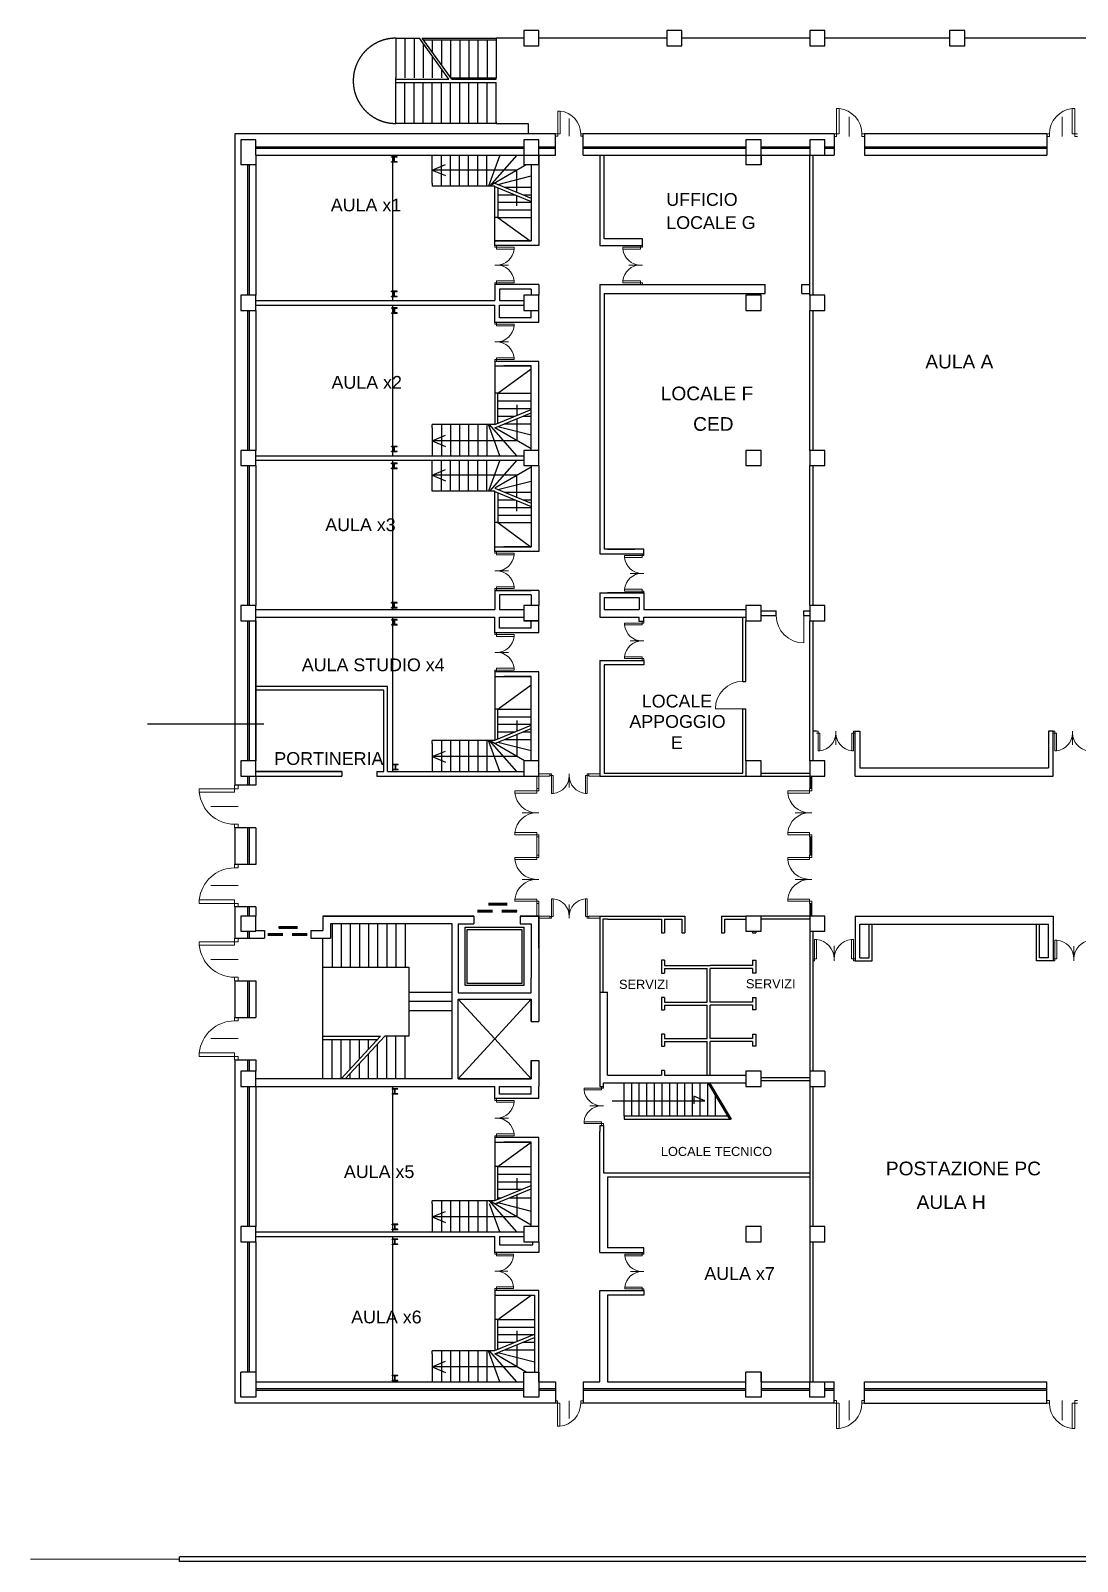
# Model space of a CAD drawing. Header units: millimetres. Extents: x 1432 to 182139, y 2740 to 59598.
# Drawn here: x 1432 to 35839, y 5802 to 56092 of the extents above; entities that cross this region are included whole.
import ezdxf

# ---------------------------------------------------------------- set-up
doc = ezdxf.new("R2010")
doc.units = ezdxf.units.MM
doc.linetypes.add('DASHED', pattern=[0.75, 0.5, -0.25])
for name, color, linetype in [('ARCHPT', 7, 'Continuous'), ('CARTIGLIO', 7, 'Continuous'), ('PROIEZIONI', 4, 'Continuous'), ('SEZIONI', 7, 'Continuous')]:
    doc.layers.add(name, color=color, linetype=linetype)
doc.layers.add('INFISSI', color=4, linetype='Continuous', lineweight=5)
doc.styles.get("Standard").update_dxf_attribs({"font": 'Arial.ttf'})

# ---------------------------------------------------------------- blocks, each defined once
blk = doc.blocks.new('REI')
at = {"layer": 'ARCHPT', "color": 7}
for p, q in [((-630, 230), (-130, 230)), ((-310, 0), (310, 0))]:
    blk.add_line(p, q, dxfattribs=at)
for points in [[(-630, 280), (-630, 180), (-130, 280), (-130, 180)], [(-310, 50), (-310, -50), (310, 50), (310, -50)], [(670, 280), (670, 180), (170, 280), (170, 180)]]:
    blk.add_trace(points, dxfattribs=at)
blk = doc.blocks.new('PORTA')
at = {"layer": 'INFISSI'}
for p, q in [((-5477.1, 11431.3), (-5482.1, 11431.3)), ((-5477.1, 11426.3), (-5482.1, 11426.3)), ((-5477.1, 11431.3), (-5477.1, 11426.3)), ((-5477.1, 11426.3), (-5477.1, 11376.6)), ((-5472.1, 11426.3), (-5477.1, 11426.3)), ((-5472.1, 11426.3), (-5472.1, 11376.6)), ((-5427.1, 11431.3), (-5427.1, 11392.9)), ((-5382.1, 11426.3), (-5382.1, 11376.6)), ((-5377.1, 11426.3), (-5382.1, 11426.3)), ((-5372.1, 11431.3), (-5377.1, 11431.3)), ((-5377.1, 11431.3), (-5377.1, 11426.3)), ((-5377.1, 11426.3), (-5377.1, 11376.6)), ((-5372.1, 11426.3), (-5377.1, 11426.3)), ((-5472.1, 11376.6), (-5477.1, 11376.6)), ((-5382.1, 11376.6), (-5377.1, 11376.6))]:
    blk.add_line(p, q, dxfattribs=at)
for centre, start, end in [((-5477.1, 11426.3), 275.7392, 0), ((-5377.1, 11426.3), 180, 264.2608)]:
    blk.add_arc(centre, 50, start, end, dxfattribs=at)
blk = doc.blocks.new('porta 180')
at = {"layer": 'INFISSI', "xscale": -16.36363636421078, "yscale": 16.36363636314986, "zscale": 16.36363636415724}
blk.add_blockref('PORTA', (-58703, 159843), dxfattribs=at)
blk = doc.blocks.new('porta_1')
at = {"layer": 'INFISSI'}
for p, q in [((-12578.2, 17272.4), (-12578.2, 17364.9)), ((-12578.2, 17364.9), (-12568.9, 17364.9)), ((-12568.9, 17272.4), (-12568.9, 17364.9)), ((-12615.4, 17263.1), (-12615.4, 17334.5)), ((-12661.9, 17272.4), (-12671.2, 17272.4)), ((-12661.9, 17263.1), (-12671.2, 17263.1)), ((-12661.9, 17263.1), (-12661.9, 17272.4)), ((-12578.2, 17272.4), (-12568.9, 17272.4)), ((-12568.9, 17272.4), (-12559.6, 17272.4)), ((-12568.9, 17263.1), (-12568.9, 17272.4)), ((-12568.9, 17263.1), (-12559.6, 17263.1))]:
    blk.add_line(p, q, dxfattribs=at)
blk.add_arc((-12568.9, 17272.4), 93, 95.7392, 180, dxfattribs=at)

msp = doc.modelspace()

# ---------------------------------------------------------------- linework, layer by layer
at = {"layer": 'INFISSI'}
for p, q in [((26842, 36877), (26842, 35977)), ((24839, 33814), (23939, 33814)), ((18069, 31189), (18069, 31602)), ((18069, 31189), (18139, 31189)), ((18493, 31675), (18139, 31675)), ((18493, 31604), (18139, 31604)), ((18139, 31189), (18139, 31602)), ((18493, 31604), (18493, 31675)), ((20139, 31675), (19784, 31675)), ((19784, 31604), (19784, 31675)), ((20139, 31604), (19784, 31604)), ((27039, 31189), (27039, 31602)), ((27039, 31189), (27109, 31189)), ((27074, 31189), (27074, 31602)), ((27109, 31189), (27109, 31602)), ((18069, 28999), (18069, 29605)), ((18069, 29605), (18139, 29605)), ((18139, 29302), (18139, 29605)), ((18139, 28999), (18139, 29302)), ((27039, 28999), (27039, 29605)), ((27039, 29605), (27109, 29605)), ((27074, 28999), (27074, 29605)), ((27109, 29302), (27109, 29605)), ((27109, 28999), (27109, 29302)), ((18069, 28999), (18139, 28999)), ((27039, 28999), (27109, 28999)), ((18069, 27002), (18069, 27415)), ((18069, 27415), (18139, 27415)), ((18139, 27002), (18139, 27415)), ((27039, 27002), (27039, 27415)), ((27039, 27415), (27109, 27415)), ((27074, 27002), (27074, 27415)), ((27109, 27002), (27109, 27415)), ((18493, 27000), (18139, 27000)), ((18493, 26929), (18139, 26929)), ((18493, 27000), (18493, 26929)), ((20139, 27000), (19784, 27000)), ((19784, 27000), (19784, 26929)), ((20139, 26929), (19784, 26929)), ((6328, 5877, 0), (1432, 5877, 0))]:
    msp.add_line(p, q, dxfattribs=at)
for centre, start, end in [((26842, 36877), 180, 270), ((24839, 33814), 90, 180)]:
    msp.add_arc(centre, 900, start, end, dxfattribs=at)
at = {"layer": 'PROIEZIONI', "linetype": 'DASHED', "ltscale": 400000}
for p, q in [((13436, 55842), (14210, 55842)), ((13436, 55842), (13436, 54542)), ((13736, 55842), (13736, 54542)), ((14036, 55842), (14036, 54542)), ((15176, 54499), (14210, 55842)), ((15272, 54492), (14300, 55842)), ((17639, 55842), (16736, 55842)), ((22339, 55842), (18139, 55842)), ((27039, 55842), (22839, 55842)), ((31639, 55842), (27539, 55842)), ((36239, 55842), (32139, 55842)), ((14336, 55667), (14336, 54542)), ((14636, 55250), (14636, 54542)), ((14936, 54834), (14936, 54542)), ((13436, 54342), (13436, 54542)), ((13436, 54492), (15182, 54492)), ((13436, 54392), (16736, 54392)), ((13436, 53042), (13436, 54392)), ((13736, 53042), (13736, 54392)), ((14036, 53042), (14036, 54392)), ((14336, 53042), (14336, 54392)), ((14636, 53042), (14636, 54392)), ((14936, 53042), (14936, 54392)), ((15236, 53042), (15236, 54392)), ((15536, 53042), (15536, 54392)), ((15836, 53042), (15836, 54392)), ((16136, 53042), (16136, 54392)), ((16436, 53042), (16436, 54392)), ((16736, 53042), (16736, 54392)), ((16736, 53042), (13436, 53042)), ((16736, 53092), (16736, 53042)), ((16736, 53042), (17786, 53042)), ((17786, 53042), (17786, 52702)), ((13329, 52002), (13329, 47227)), ((14634, 51082), (14634, 52002)), ((14933, 50982), (14933, 52002)), ((15232, 50982), (15232, 52002)), ((15531, 50982), (15531, 52002)), ((15830, 50982), (15830, 52002)), ((16129, 50982), (16129, 52002)), ((16429, 50982), (16429, 52002)), ((16856, 52002), (16478, 50982)), ((17417, 52002), (16513, 50982)), ((14634, 51512), (15071, 51695)), ((17410, 51512), (14634, 51512)), ((14634, 51512), (15071, 51329)), ((17721, 51682), (16517, 50982)), ((16789, 51041), (17889, 51316)), ((17410, 50787), (17410, 51512)), ((14634, 51082), (14634, 50982)), ((16689, 50982), (14634, 50982)), ((16689, 51082), (17889, 50591)), ((16689, 50974), (17889, 50483)), ((17006, 50952), (17889, 50952)), ((17410, 50331), (17410, 50679)), ((13329, 47077), (13329, 42127)), ((17410, 43797), (17410, 43450)), ((16689, 43155), (17889, 43646)), ((16689, 43047), (17889, 43538)), ((17410, 43342), (17410, 42617)), ((16689, 43147), (14634, 43147)), ((14634, 43047), (14634, 43147)), ((14634, 43047), (14634, 42127)), ((14634, 42617), (15071, 42800)), ((14933, 43147), (14933, 42127)), ((15232, 43147), (15232, 42127)), ((15531, 43147), (15531, 42127)), ((15830, 43147), (15830, 42127)), ((16129, 43147), (16129, 42127)), ((16429, 43147), (16429, 42127)), ((16856, 42127), (16478, 43147)), ((17417, 42127), (16513, 43147)), ((17889, 42349), (16689, 43047)), ((16789, 43088), (17889, 42813)), ((17006, 43177), (17889, 43177)), ((17410, 42617), (14634, 42617)), ((14634, 42617), (15071, 42434)), ((13329, 41977), (13329, 37077)), ((14634, 40957), (14634, 41977)), ((14933, 40957), (14933, 41977)), ((15232, 40957), (15232, 41977)), ((15531, 40957), (15531, 41977)), ((15830, 40957), (15830, 41977)), ((16129, 40957), (16129, 41977)), ((16429, 40957), (16429, 41977)), ((16856, 41977), (16478, 40957)), ((17417, 41977), (16513, 40957)), ((17889, 41754), (16689, 41057)), ((14634, 41487), (15071, 41670)), ((17410, 41487), (14634, 41487)), ((14634, 41487), (15071, 41304)), ((16789, 41016), (17889, 41291)), ((17410, 40762), (17410, 41487)), ((16689, 40957), (14634, 40957)), ((16689, 41057), (17889, 40566)), ((16689, 40949), (17889, 40458)), ((17006, 40927), (17889, 40927)), ((17410, 40306), (17410, 40654)), ((13329, 36827), (13329, 31752)), ((16689, 32780), (17889, 33271)), ((17410, 33422), (17410, 33075)), ((16689, 32772), (14634, 32772)), ((14634, 32672), (14634, 32772)), ((14933, 32772), (14933, 31752)), ((15232, 32772), (15232, 31752)), ((15531, 32772), (15531, 31752)), ((15830, 32772), (15830, 31752)), ((16129, 32772), (16129, 31752)), ((16429, 32772), (16429, 31752)), ((16856, 31752), (16478, 32772)), ((17417, 31752), (16513, 32772)), ((17669, 32102), (16517, 32772)), ((16689, 32672), (17889, 33163)), ((16789, 32713), (17889, 32438)), ((17006, 32802), (17889, 32802)), ((17410, 32967), (17410, 32242)), ((14634, 32672), (14634, 31752)), ((14634, 32242), (15071, 32425)), ((17410, 32242), (14634, 32242)), ((14634, 32242), (15071, 32059)), ((11339, 26752), (11339, 25327)), ((11639, 26752), (11639, 25327)), ((11939, 26752), (11939, 25327)), ((12239, 26752), (12239, 25327)), ((12539, 26752), (12539, 25327)), ((12839, 26752), (12839, 25327)), ((13139, 26752), (13139, 25327)), ((13439, 26752), (13439, 25327)), ((13739, 26752), (13739, 25327)), ((11039, 23052), (11039, 26275)), ((11039, 25327), (13864, 25327)), ((13864, 25327), (13864, 23052)), ((13864, 24502), (15289, 24502)), ((13864, 24202), (15289, 24202)), ((15489, 21652), (17889, 24277)), ((16689, 22964), (15489, 24277)), ((13864, 23902), (15289, 23902)), ((11638, 21650), (12935, 23052)), ((11776, 21652), (13071, 23052)), ((12839, 21652), (12839, 22801)), ((12839, 21652), (12839, 22801)), ((13864, 23052), (13071, 23052)), ((13139, 21652), (13139, 23052)), ((13439, 21652), (13439, 23052)), ((13739, 21652), (13739, 23052)), ((16689, 22964), (17889, 21652)), ((12239, 21652), (12239, 22152)), ((12239, 21652), (12239, 22152)), ((12539, 21652), (12539, 22476)), ((11939, 21652), (11939, 21828)), ((13329, 21402), (13329, 16627)), ((23689, 21527), (24405, 20327)), ((23747, 21527), (24463, 20327)), ((16689, 17655), (17889, 18146)), ((17410, 18397), (17410, 18049)), ((16689, 17647), (14634, 17647)), ((14634, 17547), (14634, 17647)), ((14933, 17647), (14933, 16627)), ((15232, 17647), (15232, 16627)), ((15531, 17647), (15531, 16627)), ((15830, 17647), (15830, 16627)), ((16129, 17647), (16129, 16627)), ((16429, 17647), (16429, 16627)), ((17417, 16627), (16513, 17647)), ((17889, 16849), (16517, 17647)), ((16689, 17547), (17889, 18038)), ((17169, 17743), (17889, 17743)), ((17410, 17842), (17410, 17117)), ((14634, 17547), (14634, 16687)), ((14634, 17117), (15071, 17300)), ((17410, 17117), (14634, 17117)), ((14634, 17117), (15071, 16934)), ((16856, 16627), (16515, 17547)), ((16789, 17588), (17889, 17313)), ((14634, 16687), (14634, 16627)), ((13329, 16477), (13329, 11702)), ((16689, 12730), (17989, 13262)), ((16689, 12622), (17989, 13154)), ((17410, 13372), (17410, 13025)), ((16689, 12722), (14634, 12722)), ((14634, 12622), (14634, 12722)), ((14634, 12622), (14634, 11702)), ((14933, 12722), (14933, 11702)), ((15232, 12722), (15232, 11702)), ((15531, 12722), (15531, 11702)), ((15830, 12722), (15830, 11702)), ((16129, 12722), (16129, 11702)), ((16429, 12722), (16429, 11702)), ((16856, 11702), (16478, 12722)), ((17417, 11702), (16513, 12722)), ((17721, 12022), (16689, 12622)), ((16789, 12663), (17989, 12363)), ((17006, 12752), (17989, 12752)), ((17410, 12917), (17410, 12192)), ((17617, 13002), (17989, 13002)), ((14634, 12192), (15071, 12375)), ((17410, 12192), (14634, 12192)), ((14634, 12192), (15071, 12009)), ((14634, 11762), (14634, 11702))]:
    msp.add_line(p, q, dxfattribs=at)
at = {"layer": 'PROIEZIONI'}
for p, q in [((14636, 55792), (14636, 55375)), ((14936, 55792), (14936, 54959)), ((15236, 55792), (15236, 54542)), ((15536, 55792), (15536, 54542)), ((15836, 55792), (15836, 54542)), ((16136, 55792), (16136, 54542)), ((16436, 55792), (16436, 54542)), ((16736, 55792), (16736, 54542)), ((8839, 52277), (17639, 52277)), ((8839, 52227), (17639, 52227)), ((18139, 52277), (18689, 52277)), ((18139, 52227), (18689, 52227)), ((19589, 52277), (24939, 52277)), ((19589, 52227), (24939, 52227)), ((25439, 52277), (27039, 52277)), ((25439, 52227), (27039, 52227)), ((27539, 52277), (27839, 52277)), ((27539, 52227), (27839, 52227)), ((28839, 52277), (34839, 52277)), ((28839, 52227), (34839, 52227)), ((8564, 51682), (8564, 47402)), ((8614, 51682), (8614, 47402)), ((16789, 50702), (17353, 50702)), ((16789, 50452), (17889, 50452)), ((17617, 50702), (17889, 50702)), ((16689, 49182), (16689, 49952)), ((16789, 50202), (17889, 50202)), ((16789, 49952), (17889, 49952)), ((16789, 49952), (17847, 49182)), ((8564, 46902), (8564, 42302)), ((8614, 46902), (8614, 42302)), ((16689, 45076), (16689, 44177)), ((16789, 44177), (17889, 44977)), ((16789, 44177), (17889, 44177)), ((16789, 43927), (17889, 43927)), ((16789, 43677), (17889, 43677)), ((16789, 43427), (17353, 43427)), ((17617, 43427), (17889, 43427)), ((8564, 41802), (8564, 37202)), ((8614, 41802), (8614, 37202)), ((16789, 40677), (17353, 40677)), ((16789, 40427), (17889, 40427)), ((17617, 40677), (17889, 40677)), ((16689, 39132), (16689, 39927)), ((16789, 40177), (17889, 40177)), ((16789, 39927), (17889, 39927)), ((16789, 39927), (17889, 39127)), ((8564, 36702), (8564, 32102)), ((8614, 36702), (8614, 32102)), ((16689, 34876), (16689, 33802)), ((16789, 33802), (17889, 34602)), ((16789, 33802), (17889, 33802)), ((5270, 33315), (9098, 33315)), ((16789, 33552), (17889, 33552)), ((16789, 33302), (17889, 33302)), ((16789, 33052), (17353, 33052)), ((17617, 33052), (17889, 33052)), ((8564, 31602), (8564, 31302)), ((8614, 31602), (8614, 31302)), ((8564, 29902), (8564, 28702)), ((8614, 29902), (8614, 28702)), ((8564, 27302), (8564, 27002)), ((8614, 27302), (8614, 27002)), ((8564, 26502), (8564, 26275)), ((8614, 26502), (8614, 26275)), ((8564, 24875), (8564, 23675)), ((8614, 24875), (8614, 23675)), ((8564, 21402), (8564, 16802)), ((8614, 21402), (8614, 16802)), ((16689, 19576), (16689, 18776)), ((16789, 18776), (17889, 19576)), ((16789, 18776), (17889, 18776)), ((16789, 18526), (17889, 18526)), ((16789, 18276), (17889, 18276)), ((16789, 18026), (17596, 18026)), ((16789, 18026), (17353, 18026)), ((16789, 17743), (16905, 17743)), ((8564, 16302), (8564, 12022)), ((8614, 16302), (8614, 12022)), ((16689, 14552), (16689, 13752)), ((16789, 13752), (17889, 14552)), ((16789, 13752), (17989, 13752)), ((16789, 13502), (17989, 13502)), ((16789, 13252), (17989, 13252)), ((16789, 13002), (17353, 13002)), ((8839, 11477), (17639, 11477)), ((8839, 11427), (17639, 11427)), ((18139, 11477), (18689, 11477)), ((18139, 11427), (18689, 11427)), ((19589, 11477), (24939, 11477)), ((19589, 11427), (24939, 11427)), ((25439, 11477), (27039, 11477)), ((25439, 11427), (27039, 11427)), ((27539, 11477), (27839, 11477)), ((27539, 11427), (27839, 11427)), ((28839, 11477), (34839, 11477)), ((28839, 11427), (34839, 11427))]:
    msp.add_line(p, q, dxfattribs=at)
at = {"layer": 'PROIEZIONI', "color": 4}
for p, q in [((11039, 21652), (11039, 22952)), ((11339, 21652), (11339, 22952)), ((11339, 21652), (11339, 22952)), ((11639, 21652), (11639, 22952)), ((11939, 21975), (11939, 22952)), ((12239, 22299), (12239, 22952)), ((12539, 22624), (12539, 22952)), ((20939, 20427), (20939, 21527)), ((21189, 20427), (21189, 21527)), ((21439, 20427), (21439, 21527)), ((21689, 20427), (21689, 21527)), ((21939, 20427), (21939, 21527)), ((22189, 20427), (22189, 21527)), ((22439, 20427), (22439, 21527)), ((22689, 20427), (22689, 21527)), ((22939, 20427), (22939, 21527)), ((23189, 20427), (23189, 21527)), ((23439, 20427), (23439, 21527)), ((23689, 20427), (23689, 21527)), ((20543, 20927), (23588, 20927)), ((23588, 20927), (23234, 21090)), ((23234, 21090), (23234, 20833)), ((23939, 20427), (23939, 21108))]:
    msp.add_line(p, q, dxfattribs=at)
for points in [[(17644, 24717), (15714, 24717), (15714, 26633), (17644, 26633)], [(17576, 24785), (15782, 24785), (15782, 26566), (17576, 26566)]]:
    msp.add_lwpolyline(points, close=True, dxfattribs=at)
at = {"layer": 'PROIEZIONI', "linetype": 'DASHED', "ltscale": 400000}
msp.add_arc((13436, 54442), 1400, 90, 270, dxfattribs=at)
at = {"layer": 'SEZIONI'}
for p, q in [((14300, 55842), (16736, 55842)), ((16736, 55842), (16736, 55792)), ((14336, 55792), (16736, 55792)), ((15236, 54542), (16736, 54542)), ((15272, 54492), (16736, 54492)), ((16736, 54492), (16736, 54542)), ((16689, 49952), (16689, 50974)), ((16789, 50933), (16789, 49952)), ((16789, 49952), (16689, 49952)), ((16789, 44177), (16689, 44177)), ((16689, 44177), (16689, 43155)), ((16789, 43196), (16789, 44177)), ((16689, 39927), (16689, 40949)), ((16789, 40908), (16789, 39927)), ((16789, 39927), (16689, 39927)), ((24839, 34714), (24839, 36827)), ((25942, 36877), (25942, 37027)), ((26842, 36877), (26842, 37027)), ((24939, 34714), (24939, 36702)), ((24839, 34714), (24939, 34714)), ((16789, 33802), (16689, 33802)), ((16689, 33802), (16689, 32780)), ((16789, 32821), (16789, 33802)), ((24839, 31702), (24839, 33814)), ((24839, 33814), (24939, 33814)), ((24939, 32102), (24939, 33814)), ((11039, 26752), (11039, 26525)), ((11289, 26752), (11289, 26275)), ((8839, 26525), (9120, 26525)), ((8839, 26275), (9120, 26275)), ((10641, 26525), (11039, 26525)), ((10641, 26275), (11289, 26275)), ((20939, 20427), (20939, 20327)), ((16789, 13752), (16689, 13752)), ((16689, 13752), (16689, 12730)), ((16789, 12771), (16789, 13752)), ((16789, 12622), (16789, 12663)), ((75094, 5952, 0), (6328, 5952, 0)), ((6328, 5802, 0), (6328, 5952, 0)), ((75094, 5802, 0), (6328, 5802, 0))]:
    msp.add_line(p, q, dxfattribs=at)
at = {"layer": 'SEZIONI', "color": 0}
for p, q in [((17639, 56092), (17639, 55592)), ((18139, 56092), (17639, 56092)), ((18139, 55592), (18139, 56092)), ((22339, 56092), (22339, 55592)), ((22839, 56092), (22339, 56092)), ((22839, 55592), (22839, 56092)), ((27039, 56092), (27039, 55592)), ((27539, 56092), (27039, 56092)), ((27539, 55592), (27539, 56092)), ((31639, 56092), (31639, 55592)), ((32139, 56092), (31639, 56092)), ((32139, 55592), (32139, 56092)), ((17639, 55592), (18139, 55592)), ((22339, 55592), (22839, 55592)), ((27039, 55592), (27539, 55592)), ((31639, 55592), (32139, 55592)), ((18689, 52702), (8139, 52702)), ((8139, 52702), (8139, 31302)), ((8339, 52502), (8339, 51682)), ((8839, 52502), (8339, 52502)), ((8839, 52002), (8839, 52502)), ((17639, 52502), (17639, 51682)), ((18139, 52502), (17639, 52502)), ((17639, 52502), (17639, 52002)), ((18139, 52502), (17639, 52502)), ((17639, 52502), (17639, 52002)), ((18139, 52502), (17639, 52502)), ((18139, 51682), (18139, 52502)), ((18139, 52002), (18139, 52502)), ((18139, 52002), (18139, 52502)), ((18689, 52002), (18689, 52702)), ((27839, 52702), (19589, 52702)), ((19589, 52002), (19589, 52702)), ((24939, 52502), (24939, 51682)), ((25439, 52502), (24939, 52502)), ((25439, 51682), (25439, 52502)), ((27039, 52502), (27039, 52002)), ((27539, 52502), (27039, 52502)), ((27539, 52002), (27539, 52502)), ((27839, 52702), (27839, 52002)), ((34839, 52702), (28839, 52702)), ((28839, 52702), (28839, 52002)), ((34839, 52702), (34839, 52002)), ((8839, 52002), (17639, 52002)), ((8839, 52002), (8839, 47402)), ((8839, 52002), (8839, 51682)), ((13479, 51945), (13299, 51945)), ((13299, 51930), (13299, 51945)), ((13381, 51930), (13299, 51930)), ((13381, 51780), (13381, 51930)), ((13479, 51930), (13396, 51930)), ((13396, 51780), (13396, 51930)), ((13479, 51930), (13479, 51945)), ((17639, 52002), (18139, 52002)), ((17639, 52002), (18139, 52002)), ((17639, 52002), (18139, 52002)), ((18139, 52002), (18689, 52002)), ((18139, 52002), (18139, 49032)), ((19589, 52002), (24939, 52002)), ((20139, 52002), (20139, 49032)), ((20289, 49252), (20289, 52002)), ((24939, 52002), (25439, 52002)), ((25439, 52002), (27039, 52002)), ((25439, 52002), (25439, 51682)), ((27039, 52002), (27159, 52002)), ((27039, 47402), (27039, 52002)), ((27159, 47402), (27159, 52002)), ((27159, 52002), (27539, 52002)), ((27339, 52002), (27839, 52002)), ((28839, 52002), (34839, 52002)), ((8839, 51682), (8339, 51682)), ((8839, 51682), (8839, 47402)), ((13381, 51780), (13299, 51780)), ((13299, 51765), (13299, 51780)), ((13479, 51765), (13299, 51765)), ((13479, 51780), (13396, 51780)), ((13479, 51765), (13479, 51780)), ((18139, 51682), (17639, 51682)), ((17889, 51682), (17889, 49182)), ((25439, 51682), (24939, 51682)), ((16689, 49182), (17889, 49182)), ((17889, 49182), (16689, 49182)), ((16689, 49032), (16689, 49182)), ((18139, 49032), (16689, 49032)), ((20139, 49032), (21539, 49032)), ((21539, 49252), (20289, 49252)), ((21539, 49032), (21539, 49252)), ((8339, 47402), (8339, 46902)), ((8839, 47402), (8339, 47402)), ((8839, 46902), (8839, 47402)), ((13479, 47527), (13299, 47527)), ((13299, 47512), (13299, 47527)), ((13381, 47512), (13299, 47512)), ((13381, 47362), (13299, 47362)), ((13299, 47347), (13299, 47362)), ((13479, 47347), (13299, 47347)), ((13381, 47362), (13381, 47512)), ((13479, 47512), (13396, 47512)), ((13396, 47362), (13396, 47512)), ((13479, 47362), (13396, 47362)), ((13479, 47512), (13479, 47527)), ((13479, 47347), (13479, 47362)), ((18139, 47752), (16689, 47752)), ((16689, 47752), (16689, 47227)), ((17889, 47752), (16839, 47752)), ((17889, 47602), (16839, 47602)), ((16839, 47602), (16839, 47227)), ((17639, 47402), (17639, 46902)), ((17639, 47402), (17639, 46902)), ((17639, 47402), (17639, 46902)), ((18139, 47402), (17639, 47402)), ((18139, 47402), (17639, 47402)), ((18139, 47402), (17639, 47402)), ((17889, 47602), (17889, 47402)), ((18139, 47752), (18139, 47402)), ((18139, 46902), (18139, 47402)), ((18139, 46902), (18139, 47402)), ((18139, 46902), (18139, 47402)), ((20139, 47752), (20139, 38902)), ((20139, 47752), (25579, 47752)), ((20289, 47452), (20289, 39052)), ((20289, 47452), (25579, 47452)), ((24939, 47402), (24939, 46902)), ((25439, 47402), (24939, 47402)), ((25439, 46902), (25439, 47402)), ((25579, 47452), (25579, 47752)), ((26776, 47752), (27039, 47752)), ((26776, 47452), (26776, 47752)), ((26776, 47452), (27039, 47452)), ((27039, 47402), (27039, 46902)), ((27159, 47402), (27039, 47402)), ((27539, 47402), (27159, 47402)), ((27539, 46902), (27539, 47402)), ((8339, 46902), (8839, 46902)), ((8839, 47227), (16689, 47227)), ((8839, 47077), (16689, 47077)), ((8839, 46902), (8839, 42302)), ((13481, 46982), (13301, 46982)), ((13301, 46967), (13301, 46982)), ((13383, 46967), (13301, 46967)), ((13383, 46817), (13301, 46817)), ((13301, 46802), (13301, 46817)), ((13481, 46802), (13301, 46802)), ((13383, 46817), (13383, 46967)), ((13481, 46967), (13398, 46967)), ((13398, 46817), (13398, 46967)), ((13481, 46817), (13398, 46817)), ((13481, 46967), (13481, 46982)), ((13481, 46802), (13481, 46817)), ((16689, 46506), (16689, 47077)), ((16839, 47227), (17639, 47227)), ((16839, 47077), (17639, 47077)), ((16839, 46656), (16839, 47077)), ((17639, 46902), (18139, 46902)), ((17639, 46902), (18139, 46902)), ((17639, 46902), (18139, 46902)), ((17889, 46656), (17889, 46902)), ((18139, 46506), (18139, 46902)), ((24939, 46902), (25439, 46902)), ((27039, 42302), (27039, 46902)), ((27039, 46902), (27539, 46902)), ((27159, 42302), (27159, 46902)), ((18139, 46506), (16689, 46506)), ((17889, 46656), (16839, 46656)), ((17889, 46506), (16839, 46506)), ((18139, 45226), (16689, 45226)), ((16689, 45226), (16689, 45076)), ((16689, 45076), (17889, 45076)), ((17889, 45076), (16991, 45076)), ((17889, 42302), (17889, 45076)), ((18139, 42302), (18139, 45226)), ((8339, 42302), (8339, 41802)), ((8839, 42302), (8339, 42302)), ((8839, 41802), (8839, 42302)), ((13479, 42432), (13299, 42432)), ((13299, 42417), (13299, 42432)), ((13381, 42417), (13299, 42417)), ((13381, 42267), (13299, 42267)), ((13299, 42252), (13299, 42267)), ((13479, 42252), (13299, 42252)), ((13381, 42267), (13381, 42417)), ((13479, 42417), (13396, 42417)), ((13396, 42267), (13396, 42417)), ((13479, 42267), (13396, 42267)), ((13479, 42417), (13479, 42432)), ((13479, 42252), (13479, 42267)), ((17639, 42302), (17639, 41802)), ((18139, 42302), (17639, 42302)), ((17639, 42302), (17639, 41802)), ((18139, 42302), (17639, 42302)), ((17639, 42302), (17639, 41802)), ((18139, 42302), (17639, 42302)), ((18139, 41802), (18139, 42302)), ((18139, 41802), (18139, 42302)), ((18139, 41802), (18139, 42302)), ((24939, 42302), (24939, 41802)), ((25439, 42302), (24939, 42302)), ((25439, 41802), (25439, 42302)), ((27039, 42302), (27039, 41802)), ((27539, 42302), (27039, 42302)), ((27539, 41802), (27539, 42302)), ((8339, 41802), (8839, 41802)), ((8839, 42127), (17639, 42127)), ((8839, 41977), (17639, 41977)), ((8839, 41802), (8839, 37202)), ((13479, 41877), (13299, 41877)), ((13299, 41862), (13299, 41877)), ((13381, 41862), (13299, 41862)), ((13381, 41712), (13381, 41862)), ((13479, 41862), (13396, 41862)), ((13396, 41712), (13396, 41862)), ((13479, 41862), (13479, 41877)), ((17639, 41802), (18139, 41802)), ((17639, 41802), (18139, 41802)), ((17639, 41802), (18139, 41802)), ((17889, 41802), (17889, 39132)), ((18139, 41802), (18139, 38982)), ((24939, 41802), (25439, 41802)), ((27039, 37202), (27039, 41802)), ((27039, 41802), (27539, 41802)), ((27159, 37202), (27159, 41802)), ((13381, 41712), (13299, 41712)), ((13299, 41697), (13299, 41712)), ((13479, 41697), (13299, 41697)), ((13479, 41712), (13396, 41712)), ((13479, 41697), (13479, 41712)), ((16689, 39132), (17889, 39132)), ((16689, 38982), (16689, 39132)), ((18139, 38982), (16689, 38982)), ((17889, 39132), (16991, 39132)), ((20139, 38902), (21589, 38902)), ((21589, 39052), (20289, 39052)), ((20389, 39052), (21287, 39052)), ((21589, 38902), (21589, 39052)), ((13479, 37302), (13299, 37302)), ((13299, 37287), (13299, 37302)), ((13381, 37287), (13299, 37287)), ((13381, 37137), (13381, 37287)), ((13479, 37287), (13396, 37287)), ((13396, 37137), (13396, 37287)), ((13479, 37287), (13479, 37302)), ((16689, 37702), (17880, 37702)), ((18139, 37702), (16689, 37702)), ((16689, 37702), (16689, 37077)), ((17889, 37552), (16839, 37552)), ((16839, 37552), (16839, 37077)), ((17889, 37552), (17889, 37202)), ((18139, 37702), (18139, 37202)), ((20139, 37622), (20139, 36827)), ((20139, 37622), (21589, 37622)), ((20289, 37472), (20289, 37077)), ((20289, 37472), (21439, 37472)), ((21589, 37622), (20398, 37622)), ((21439, 37472), (21439, 37077)), ((21589, 37622), (21589, 37077)), ((8339, 37202), (8339, 36702)), ((8839, 37202), (8339, 37202)), ((8839, 36702), (8839, 37202)), ((8839, 37077), (16689, 37077)), ((8839, 36827), (16689, 36827)), ((13381, 37137), (13299, 37137)), ((13299, 37122), (13299, 37137)), ((13479, 37122), (13299, 37122)), ((13482, 36743), (13302, 36743)), ((13302, 36728), (13302, 36743)), ((13384, 36728), (13302, 36728)), ((13384, 36578), (13384, 36728)), ((13479, 37137), (13396, 37137)), ((13482, 36728), (13399, 36728)), ((13399, 36578), (13399, 36728)), ((13479, 37122), (13479, 37137)), ((13482, 36728), (13482, 36743)), ((16689, 36306), (16689, 36827)), ((16839, 37077), (17639, 37077)), ((16839, 36827), (17639, 36827)), ((16839, 36456), (16839, 36827)), ((18139, 37202), (17639, 37202)), ((18139, 37202), (17639, 37202)), ((18139, 37202), (17639, 37202)), ((17639, 37202), (17639, 36702)), ((17639, 37202), (17639, 36702)), ((17639, 37202), (17639, 36702)), ((18139, 36702), (18139, 37202)), ((18139, 36702), (18139, 37202)), ((18139, 36702), (18139, 37202)), ((20139, 36827), (20289, 36827)), ((20289, 37077), (21439, 37077)), ((20289, 36827), (21439, 36827)), ((21439, 36682), (21439, 36827)), ((21589, 37077), (24939, 37077)), ((21589, 36827), (24939, 36827)), ((21589, 36682), (21589, 36827)), ((25439, 37202), (24939, 37202)), ((24939, 37202), (24939, 36702)), ((25439, 36702), (25439, 37202)), ((25439, 37027), (25942, 37027)), ((25439, 36877), (25942, 36877)), ((26842, 37027), (27039, 37027)), ((26842, 36877), (27039, 36877)), ((27539, 37202), (27039, 37202)), ((27039, 37202), (27039, 36702)), ((27539, 36702), (27539, 37202)), ((8339, 36702), (8839, 36702)), ((8839, 36702), (8839, 32102)), ((13384, 36578), (13302, 36578)), ((13302, 36563), (13302, 36578)), ((13482, 36563), (13302, 36563)), ((13482, 36578), (13399, 36578)), ((13482, 36563), (13482, 36578)), ((18139, 36306), (16689, 36306)), ((17889, 36456), (16839, 36456)), ((17889, 36306), (16839, 36306)), ((18139, 36702), (17639, 36702)), ((17639, 36702), (18139, 36702)), ((17639, 36702), (18139, 36702)), ((17639, 36702), (18139, 36702)), ((17889, 36456), (17889, 36702)), ((18139, 36306), (18139, 36702)), ((21589, 36682), (21439, 36682)), ((24939, 36702), (25439, 36702)), ((27039, 32102), (27039, 36702)), ((27039, 36702), (27539, 36702)), ((27159, 32102), (27159, 36702)), ((20139, 35402), (20139, 31602)), ((20139, 35402), (21589, 35402)), ((20289, 35252), (20289, 31702)), ((21589, 35252), (20289, 35252)), ((21589, 35402), (21589, 35252)), ((18139, 35026), (16689, 35026)), ((16689, 35026), (16689, 34876)), ((16689, 34876), (17889, 34876)), ((17889, 34876), (16991, 34876)), ((17889, 32102), (17889, 34876)), ((18139, 32102), (18139, 35026)), ((13166, 34547), (8839, 34547)), ((13046, 34428), (8839, 34428)), ((13046, 31752), (13046, 34428)), ((13166, 31752), (13166, 34547)), ((27259, 33072), (27164, 33072)), ((28539, 33072), (28689, 33072)), ((28539, 31872), (28539, 33072)), ((28689, 33072), (28689, 31872)), ((34889, 33072), (34889, 31872)), ((35039, 33072), (34889, 33072)), ((35039, 31872), (35039, 33072)), ((8339, 32102), (8339, 31602)), ((8839, 32102), (8339, 32102)), ((8839, 31602), (8839, 32102)), ((8839, 31752), (11663, 31749)), ((11663, 31749), (11663, 31599)), ((12811, 31752), (13046, 31752)), ((12811, 31752), (12811, 31602)), ((13166, 31752), (17639, 31752)), ((13517, 31986), (13337, 31986)), ((13337, 31971), (13337, 31986)), ((13420, 31971), (13337, 31971)), ((13420, 31821), (13337, 31821)), ((13337, 31806), (13337, 31821)), ((13517, 31806), (13337, 31806)), ((13420, 31821), (13420, 31971)), ((13517, 31971), (13435, 31971)), ((13435, 31821), (13435, 31971)), ((13517, 31821), (13435, 31821)), ((13517, 31971), (13517, 31986)), ((13517, 31806), (13517, 31821)), ((17639, 32102), (17639, 31602)), ((18139, 32102), (17639, 32102)), ((17639, 32102), (17639, 31602)), ((18139, 32102), (17639, 32102)), ((17639, 32102), (17639, 31602)), ((18139, 32102), (17639, 32102)), ((18139, 31602), (18139, 32102)), ((18139, 31602), (18139, 32102)), ((18139, 31602), (18139, 32102)), ((20289, 31702), (24839, 31702)), ((24939, 32102), (24939, 31602)), ((25439, 32102), (24939, 32102)), ((25439, 31602), (25439, 32102)), ((25439, 31702), (27039, 31702)), ((27039, 32102), (27039, 31602)), ((27539, 32102), (27039, 32102)), ((27539, 31602), (27539, 32102)), ((28539, 31602), (28539, 31872)), ((28689, 31872), (34889, 31872)), ((35039, 31602), (35039, 31872)), ((8839, 31302), (8139, 31302)), ((8339, 31602), (8839, 31602)), ((8839, 31602), (11663, 31599)), ((8839, 31602), (8839, 31302)), ((8839, 31602), (8839, 31302)), ((12811, 31602), (17639, 31602)), ((17639, 31602), (18139, 31602)), ((17639, 31602), (18139, 31602)), ((17639, 31602), (18139, 31602)), ((20139, 31602), (22489, 31602)), ((22489, 31602), (24939, 31602)), ((24939, 31602), (25439, 31602)), ((25439, 31602), (27039, 31602)), ((27039, 31602), (27539, 31602)), ((28539, 31602), (35039, 31602)), ((8139, 29902), (8139, 28702)), ((8839, 29902), (8139, 29902)), ((8839, 29902), (8839, 28702)), ((8839, 28702), (8139, 28702)), ((8139, 27302), (8139, 26275)), ((8839, 27302), (8139, 27302)), ((8839, 27302), (8839, 27002)), ((8339, 27002), (8339, 26502)), ((8839, 27002), (8339, 27002)), ((8839, 26502), (8839, 27002)), ((16000, 27002), (11039, 27002)), ((11039, 27002), (11039, 26752)), ((15289, 26752), (11289, 26752)), ((15289, 21652), (15289, 26752)), ((15489, 26752), (15489, 24477)), ((15489, 26752), (16000, 26752)), ((16000, 26752), (15997, 26752)), ((16000, 27002), (16000, 26752)), ((18139, 27002), (17520, 27002)), ((17520, 27002), (17520, 26752)), ((17520, 26752), (17889, 26752)), ((17889, 26752), (17889, 24977)), ((18139, 25952), (18139, 27002)), ((20139, 27002), (22939, 27002)), ((20139, 27002), (20139, 21527)), ((20239, 26902), (20239, 24502)), ((20389, 26902), (20239, 26902)), ((20389, 26902), (22164, 26902)), ((20389, 26902), (22164, 26902)), ((22164, 26902), (22164, 26452)), ((22264, 26902), (22839, 26902)), ((22264, 26902), (22264, 26452)), ((22839, 26902), (22839, 26452)), ((22939, 27002), (22939, 26452)), ((24139, 27002), (24939, 27002)), ((24139, 27002), (24139, 26452)), ((24239, 26902), (24939, 26902)), ((24239, 26902), (24239, 26452)), ((24939, 27002), (24939, 26902)), ((25439, 27002), (24939, 27002)), ((24939, 26902), (24939, 26502)), ((27039, 27002), (25439, 27002)), ((25439, 26902), (25439, 27002)), ((27039, 26902), (25439, 26902)), ((25439, 26502), (25439, 26902)), ((27039, 27002), (27039, 26902)), ((27539, 27002), (27039, 27002)), ((27039, 26902), (27039, 26502)), ((27539, 26502), (27539, 27002)), ((28539, 27002), (35039, 27002)), ((28539, 27002), (28539, 26732)), ((28539, 26732), (28539, 25532)), ((28689, 26732), (34889, 26732)), ((28689, 25632), (28689, 26732)), ((28989, 25632), (28989, 26732)), ((29089, 25532), (29089, 26732)), ((34489, 25532), (34489, 26732)), ((34589, 25632), (34589, 26732)), ((34889, 25632), (34889, 26732)), ((35039, 27002), (35039, 26732)), ((35039, 26732), (35039, 25532)), ((8139, 26275), (8839, 26275)), ((8339, 26502), (8839, 26502)), ((9120, 26525), (9120, 26275)), ((10641, 26525), (10641, 26275)), ((22164, 26452), (22264, 26452)), ((22839, 26452), (22939, 26452)), ((24139, 26452), (24239, 26452)), ((24939, 26502), (25439, 26502)), ((25164, 26502), (25164, 26452)), ((25164, 26452), (25264, 26452)), ((25264, 26502), (25264, 26452)), ((27039, 26502), (27039, 21902)), ((27039, 26502), (27539, 26502)), ((27139, 26502), (27139, 21902)), ((22164, 25552), (22164, 25377)), ((22264, 25552), (22164, 25552)), ((22164, 25377), (22164, 25277)), ((22164, 25277), (22164, 25127)), ((22264, 25552), (22264, 25377)), ((22264, 25377), (23664, 25377)), ((22264, 25277), (23664, 25277)), ((22264, 25277), (22264, 25127)), ((23664, 25377), (23764, 25377)), ((23664, 24177), (23664, 25277)), ((25164, 25377), (23764, 25377)), ((25164, 25277), (23764, 25277)), ((23764, 24177), (23764, 25277)), ((25164, 25552), (25164, 25377)), ((25164, 25552), (25264, 25552)), ((25164, 25277), (25164, 25127)), ((25264, 25552), (25264, 25377)), ((25264, 25377), (25264, 25277)), ((25264, 25277), (25264, 25127)), ((28539, 25532), (29089, 25532)), ((28689, 25632), (28989, 25632)), ((35039, 25532), (34489, 25532)), ((34889, 25632), (34589, 25632)), ((8139, 24875), (8139, 23675)), ((8139, 24875), (8839, 24875)), ((8839, 24875), (8839, 23675)), ((17889, 24477), (17889, 24977)), ((18139, 24977), (18139, 23540)), ((22164, 25127), (22264, 25127)), ((25264, 25127), (25164, 25127)), ((15489, 24477), (17889, 24477)), ((15489, 24277), (17889, 24277)), ((15489, 21652), (15489, 24277)), ((17889, 23540), (17889, 24277)), ((20139, 24502), (20389, 24502)), ((20389, 21777), (20389, 24502)), ((22164, 24327), (22164, 24177)), ((22264, 24327), (22164, 24327)), ((22164, 24177), (22164, 24077)), ((22264, 24327), (22264, 24177)), ((22264, 24177), (23664, 24177)), ((25164, 24177), (23764, 24177)), ((25164, 24327), (25264, 24327)), ((25164, 24327), (25164, 24177)), ((25264, 24327), (25264, 24177)), ((25264, 24177), (25264, 24077)), ((8139, 23675), (8839, 23675)), ((22164, 24077), (22164, 23927)), ((22164, 23927), (22264, 23927)), ((22264, 24077), (23664, 24077)), ((22264, 24077), (22264, 23927)), ((23664, 22977), (23664, 24077)), ((25164, 24077), (23764, 24077)), ((23764, 22977), (23764, 24077)), ((25164, 24077), (25164, 23927)), ((25264, 23927), (25164, 23927)), ((25264, 24077), (25264, 23927)), ((17889, 23540), (18139, 23540)), ((11039, 23052), (12935, 23052)), ((11039, 22952), (11039, 23052)), ((11039, 22952), (12842, 22952)), ((22164, 23127), (22164, 22977)), ((22264, 23127), (22164, 23127)), ((22164, 22977), (22164, 22877)), ((22164, 22877), (22164, 22727)), ((22164, 22727), (22264, 22727)), ((22264, 23127), (22264, 22977)), ((22264, 22977), (23664, 22977)), ((22264, 22877), (23664, 22877)), ((22264, 22877), (22264, 22727)), ((23664, 21777), (23664, 22877)), ((25164, 22977), (23764, 22977)), ((25164, 22877), (23764, 22877)), ((23764, 21777), (23764, 22877)), ((25164, 23127), (25164, 22977)), ((25164, 23127), (25264, 23127)), ((25164, 22877), (25164, 22727)), ((25264, 22727), (25164, 22727)), ((25264, 23127), (25264, 22977)), ((25264, 22977), (25264, 22877)), ((25264, 22877), (25264, 22727)), ((8139, 22275), (8139, 11002)), ((8139, 22275), (8839, 22275)), ((8564, 22275), (8564, 21902)), ((8614, 22275), (8614, 21902)), ((8839, 22275), (8839, 21902)), ((17889, 21652), (17889, 22259)), ((17889, 22259), (18139, 22259)), ((18139, 22259), (18139, 21402)), ((8339, 21902), (8339, 21402)), ((8839, 21902), (8339, 21902)), ((8839, 21652), (8839, 21902)), ((15289, 21652), (8839, 21652)), ((8839, 21402), (8839, 21652)), ((15489, 21652), (17889, 21652)), ((20389, 21777), (22164, 21777)), ((22164, 21927), (22164, 21777)), ((22264, 21927), (22164, 21927)), ((22264, 21927), (22264, 21777)), ((22264, 21777), (24939, 21777)), ((24939, 21902), (24939, 21402)), ((25439, 21902), (24939, 21902)), ((25439, 21402), (25439, 21902)), ((25439, 21702), (27039, 21702)), ((27039, 21902), (27039, 21402)), ((27539, 21902), (27039, 21902)), ((27539, 21902), (27539, 21402)), ((8339, 21402), (8839, 21402)), ((8839, 21402), (16689, 21402)), ((8839, 21402), (8839, 16802)), ((13499, 21327), (13319, 21327)), ((13319, 21312), (13319, 21327)), ((13401, 21312), (13319, 21312)), ((13401, 21162), (13319, 21162)), ((13319, 21147), (13319, 21162)), ((13499, 21147), (13319, 21147)), ((13401, 21162), (13401, 21312)), ((13499, 21312), (13416, 21312)), ((13416, 21162), (13416, 21312)), ((13499, 21162), (13416, 21162)), ((13499, 21312), (13499, 21327)), ((13499, 21147), (13499, 21162)), ((16689, 21006), (16689, 21402)), ((16839, 21402), (17889, 21402)), ((16839, 21156), (16839, 21402)), ((17889, 21156), (16839, 21156)), ((17889, 21156), (17889, 21402)), ((18139, 21006), (18139, 21402)), ((20139, 21527), (20139, 21407)), ((20139, 21407), (20259, 21407)), ((20259, 21527), (24939, 21527)), ((20259, 21407), (20259, 21527)), ((24939, 21402), (25439, 21402)), ((25439, 21602), (27039, 21602)), ((27039, 21402), (27039, 16802)), ((27039, 21402), (27539, 21402)), ((27139, 21402), (27139, 16802)), ((18139, 21006), (16689, 21006)), ((17889, 21006), (16839, 21006)), ((20139, 20127), (20259, 20127)), ((20139, 20127), (20139, 19927)), ((20259, 20127), (20259, 18572)), ((24345, 20427), (20939, 20427)), ((20939, 20327), (24463, 20327)), ((18139, 19726), (16689, 19726)), ((16689, 19726), (16689, 19576)), ((18139, 16802), (18139, 19726)), ((20139, 15952), (20139, 19927)), ((16689, 19576), (17889, 19576)), ((17889, 19576), (16991, 19576)), ((17889, 16802), (17889, 19576)), ((16689, 18776), (16689, 17655)), ((16789, 18776), (16689, 18776)), ((16789, 17696), (16789, 18776)), ((20259, 18572), (27039, 18572)), ((27039, 18422), (20389, 18422)), ((20389, 18422), (20389, 16102)), ((16789, 17547), (16789, 17588)), ((8339, 16802), (8339, 16302)), ((8839, 16802), (8339, 16802)), ((8839, 16302), (8839, 16802)), ((8839, 16627), (17639, 16627)), ((13499, 16877), (13319, 16877)), ((13319, 16862), (13319, 16877)), ((13401, 16862), (13319, 16862)), ((13401, 16712), (13319, 16712)), ((13319, 16697), (13319, 16712)), ((13499, 16697), (13319, 16697)), ((13401, 16712), (13401, 16862)), ((13499, 16862), (13416, 16862)), ((13416, 16712), (13416, 16862)), ((13499, 16712), (13416, 16712)), ((13499, 16862), (13499, 16877)), ((13499, 16697), (13499, 16712)), ((17639, 16802), (17639, 16302)), ((17639, 16802), (17639, 16302)), ((17639, 16802), (17639, 16302)), ((18139, 16802), (17639, 16802)), ((18139, 16802), (17639, 16802)), ((18139, 16802), (17639, 16802)), ((18139, 16302), (18139, 16802)), ((18139, 16302), (18139, 16802)), ((18139, 16302), (18139, 16802)), ((24939, 16802), (24939, 16302)), ((25439, 16802), (24939, 16802)), ((25439, 16302), (25439, 16802)), ((27039, 16802), (27039, 16302)), ((27539, 16802), (27039, 16802)), ((27539, 16302), (27539, 16802)), ((8339, 16302), (8839, 16302)), ((8839, 16477), (16689, 16477)), ((8839, 16302), (8839, 11702)), ((13499, 16387), (13319, 16387)), ((13319, 16372), (13319, 16387)), ((13401, 16372), (13319, 16372)), ((13401, 16222), (13319, 16222)), ((13319, 16207), (13319, 16222)), ((13499, 16207), (13319, 16207)), ((13401, 16222), (13401, 16372)), ((13499, 16372), (13416, 16372)), ((13416, 16222), (13416, 16372)), ((13499, 16222), (13416, 16222)), ((13499, 16372), (13499, 16387)), ((13499, 16207), (13499, 16222)), ((16689, 15952), (16689, 16477)), ((16839, 16477), (17639, 16477)), ((16839, 16477), (16839, 16202)), ((16839, 16202), (17939, 16202)), ((17639, 16302), (18139, 16302)), ((17639, 16302), (18139, 16302)), ((17639, 16302), (18139, 16302)), ((17939, 16202), (17939, 16302)), ((18139, 16302), (18139, 15952)), ((21589, 16102), (20389, 16102)), ((21589, 15952), (21589, 16102)), ((24939, 16302), (25439, 16302)), ((27039, 16302), (27039, 11702)), ((27039, 16302), (27539, 16302)), ((27139, 16302), (27139, 11702)), ((18139, 15952), (16689, 15952)), ((20139, 15952), (21589, 15952)), ((18139, 14702), (16689, 14702)), ((16689, 14702), (16689, 14552)), ((18139, 11702), (18139, 14702)), ((20139, 11702), (20139, 14702)), ((20139, 14702), (21589, 14702)), ((21589, 14702), (21589, 14552)), ((16689, 14552), (17989, 14552)), ((17989, 14552), (17989, 12022)), ((20389, 14552), (20389, 11702)), ((21589, 14552), (20389, 14552)), ((8339, 11202), (8339, 12022)), ((8839, 12022), (8339, 12022)), ((8839, 12022), (8839, 11202)), ((8839, 11702), (17639, 11702)), ((13499, 11912), (13319, 11912)), ((13319, 11897), (13319, 11912)), ((13401, 11897), (13319, 11897)), ((13401, 11747), (13319, 11747)), ((13319, 11732), (13319, 11747)), ((13499, 11732), (13319, 11732)), ((13401, 11747), (13401, 11897)), ((13499, 11897), (13416, 11897)), ((13416, 11747), (13416, 11897)), ((13499, 11747), (13416, 11747)), ((13499, 11897), (13499, 11912)), ((13499, 11732), (13499, 11747)), ((17639, 11202), (17639, 12022)), ((17639, 12022), (18139, 12022)), ((17639, 11202), (17639, 11702)), ((17639, 11202), (17639, 11702)), ((18139, 12022), (18139, 11202)), ((18139, 11702), (18139, 11202)), ((18139, 11702), (18139, 11202)), ((18139, 11702), (18689, 11702)), ((18689, 11702), (18689, 11002)), ((19589, 11702), (19589, 11002)), ((19589, 11702), (20139, 11702)), ((20389, 11702), (24939, 11702)), ((24939, 11202), (24939, 12022)), ((25439, 12022), (24939, 12022)), ((25439, 12022), (25439, 11202)), ((25439, 11702), (25439, 12022)), ((25439, 11702), (27039, 11702)), ((27039, 11202), (27039, 11702)), ((27039, 11702), (27539, 11702)), ((27539, 11202), (27539, 11702)), ((27539, 11702), (27839, 11702)), ((27839, 11002), (27839, 11702)), ((28839, 11002), (28839, 11702)), ((28839, 11702), (34839, 11702)), ((34839, 11002), (34839, 11702)), ((8839, 11202), (8339, 11202)), ((18139, 11202), (17639, 11202)), ((18139, 11202), (17639, 11202)), ((18139, 11202), (17639, 11202)), ((25439, 11202), (24939, 11202)), ((27539, 11202), (27039, 11202)), ((18689, 11002), (8139, 11002)), ((27839, 11002), (19589, 11002)), ((28839, 11002), (34839, 11002))]:
    msp.add_line(p, q, dxfattribs=at)
for points in [[(11663, 31749), (8839, 31752), (8839, 36827)], [(11039, 27002), (11039, 27002), (16000, 27002)], [(17520, 27002), (18139, 27002), (18139, 23540)], [(15489, 24277), (17889, 24277), (17889, 23540)], [(17889, 22259), (17889, 21652), (15489, 21652), (15489, 24277)]]:
    msp.add_lwpolyline(points, dxfattribs=at)

# ---------------------------------------------------------------- block references
at = {"layer": 'INFISSI'}
for name, p, xscale, yscale, zscale in [('porta_1', (-82624, -86626), -8.066527077462524, 8.066527076298371, 8.066527076569445), ('porta_1', (-84731, -102107), -8.962807863834314, 8.962807862524642, 8.96280786284294), ('porta_1', (148408, -102107), 8.962807863834314, 8.962807863834314, 8.962807863834314), ('porta 180', (6492, -213613), 0.7111111111007631, 0.7111111111007631, 0.7111111111007631), ('porta 180', (57086, -213613), -0.7111111111007631, 0.7111111111007631, 0.7111111111110882), ('PORTA', (82801, -102420), 11.73050299484748, 11.73050299484748, 11.73050299484748)]:
    msp.add_blockref(name, p, dxfattribs=dict(at, xscale=xscale, yscale=yscale, zscale=zscale))
for name, p, xscale, yscale, zscale, rotation in [('porta 180', (263374, 69799), -0.7111111111007631, 0.7111111111007631, 0.7111111111110882, 90.0000000187597), ('porta 180', (-225146, 69799), 0.7111111111007631, 0.7111111111007631, 0.7111111111007631, 269.9999999812403), ('porta 180', (263374, 67273), -0.7111111111007631, 0.7111111111007631, 0.7111111111110882, 90.0000000187597), ('porta 180', (263374, 59749), -0.7111111111007631, 0.7111111111007631, 0.7111111111110882, 90.0000000187597), ('porta 180', (-225096, 59669), 0.7111111111007631, 0.7111111111007631, 0.7111111111007631, 269.9999999812403), ('porta 180', (263374, 14259), 0.7111111111007631, 0.7111111111007631, 0.7111111111007631, 89.99999998124031), ('porta 180', (-225096, 57449), 0.7111111111007631, 0.7111111111007631, 0.7111111111007631, 269.9999999812403), ('porta_1', (224871, 188899), 12.54793100932147, 12.54793100932147, 12.54793100932147, 89.99999999999999), ('PORTA', (-146488, -47762), 14.40151260694256, 14.40151260694256, 14.40151260694256, 270), ('PORTA', (-137518, -47762), 14.40151260694256, 14.40151260694256, 14.40151260694256, 270), ('porta_1', (224871, -130295), -12.54793100935058, 12.54793100760435, 12.54793100799796, 90), ('PORTA', (-146488, -49951), 14.40151260694256, 14.40151260694256, 14.40151260694256, 270), ('PORTA', (-137518, -49951), 14.40151260694256, 14.40151260694256, 14.40151260694256, 270), ('PORTA', (82801, 161024), -11.73050299484748, 11.73050299414899, 11.73050299494828, 180), ('porta_1', (224871, 183872), 12.54793100932147, 12.54793100932147, 12.54793100932147, 89.99999999999999), ('porta 180', (51253, 295344), 0.7777777777519077, 0.7777777777519077, 0.7777777777519077, 180), ('porta 180', (58722, 290525), 0.7638888888759539, 0.7638888888759539, 0.7638888888759539, 180), ('porta_1', (224871, -135322), -12.54793100935058, 12.54793100760435, 12.54793100799796, 90), ('porta 180', (-226426, 42174), 0.7111111111007631, 0.7111111111007631, 0.7111111111007631, 269.9999999812403), ('porta 180', (263374, -1041), 0.7111111111007631, 0.7111111111007631, 0.7111111111007631, 89.99999998124031), ('porta 180', (255636, -5404), 0.6888070277636871, 0.6888070277636871, 0.6888070277636871, 89.99999998063285), ('porta 180', (-219490, 36247), 0.6949494950406866, 0.6949494950406866, 0.6949494950406866, 269.9999999812403), ('porta_1', (-84517, 152910), 8.215907209087163, 8.215907209087163, 8.215907209087163, 180), ('porta_1', (-84731, 165811), 8.962807863834314, 8.962807863834314, 8.962807863834314, 180), ('porta_1', (148408, 165811), -8.962807863834314, 8.962807862553746, 8.96280786284294, 180)]:
    msp.add_blockref(name, p, dxfattribs=dict(at, xscale=xscale, yscale=yscale, zscale=zscale, rotation=rotation))
at = {"layer": 'SEZIONI', "color": 7, "rotation": 180}
for p in [(16789, 27398), (9895, 26623)]:
    msp.add_blockref('REI', p, dxfattribs=at)

# ---------------------------------------------------------------- texts
at = {"layer": 'CARTIGLIO'}
for s, height, p in [('AULA x1', 420, (11299, 50155)), ('UFFICIO', 420, (22326, 50335)), ('LOCALE G', 420, (22326, 49575)), ('AULA A', 450, (30840, 44994)), ('AULA x2', 420, (11322, 44326)), ('LOCALE F', 450, (22144, 43947)), ('CED', 450, (23208, 42944)), ('AULA x3', 420, (11116, 39649)), ('AULA STUDIO x4', 420, (10346, 35046)), ('LOCALE', 420, (21521, 33855)), ('APPOGGIO', 420, (21113, 33185)), ('E', 420, (22473, 32491)), ('PORTINERIA', 420, (9443, 31968)), ('SERVIZI', 300, (20772, 24609)), ('SERVIZI', 300, (24944, 24629)), ('LOCALE TECNICO', 300, (22149, 19119)), ('AULA x5', 420, (11729, 18396)), ('POSTAZIONE PC', 450, (29543, 18485)), ('AULA H', 450, (30555, 17382)), ('AULA x7', 420, (23577, 15048)), ('AULA x6', 420, (11969, 13621))]:
    msp.add_text(s, height=height, dxfattribs=at).set_placement(p)

doc.saveas('drawing.dxf')
